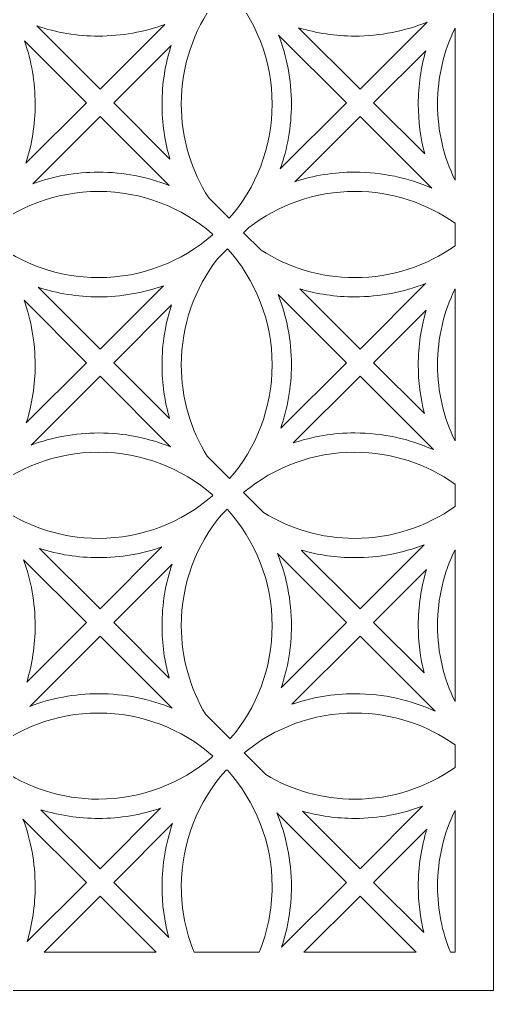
# Model space of a CAD drawing. Header units: centimetres. Extents: x -9.6 to 1.7, y -7 to 12.9.
# Drawn here: x -6.894 to -4.471, y -7.013 to -2.049 of the extents above; entities that cross this region are included whole.
import ezdxf

# ---------------------------------------------------------------- set-up
doc = ezdxf.new("R2010")
doc.units = ezdxf.units.CM
doc.header["$MEASUREMENT"] = 0
doc.layers.add('layer 1', color=7, linetype='Continuous')

msp = doc.modelspace()

# ---------------------------------------------------------------- linework, layer by layer
at = {"layer": 'layer 1', "color": 177, "lineweight": 9}
for points, knots in [([(-9.62718, -7.01306), (-9.62718, -7.01306), (-9.62718, -6.87915), (-9.62718, -6.87915), (-9.62718, -6.87915), (-9.62718, -6.87915), (-9.62718, -6.07805), (-9.62718, -6.07805), (-9.62718, -6.07805), (-9.62718, -6.07805), (-9.62718, -5.8667), (-9.62718, -5.8667), (-9.62718, -5.8667), (-9.62718, -5.8667), (-9.62718, -5.76213), (-9.62718, -5.76213), (-9.62718, -5.76213), (-9.62718, -5.76213), (-9.62718, -5.55076), (-9.62718, -5.55076), (-9.62718, -5.55076), (-9.62718, -5.55076), (-9.62718, -4.74492), (-9.62718, -4.74492), (-9.62718, -4.74492), (-9.62718, -4.74492), (-9.62718, -4.53359), (-9.62718, -4.53359), (-9.62718, -4.53359), (-9.62718, -4.53359), (-9.62718, -4.42902), (-9.62718, -4.42902), (-9.62718, -4.42902), (-9.62718, -4.42902), (-9.62718, -4.21759), (-9.62718, -4.21759), (-9.62718, -4.21759), (-9.62718, -4.21759), (-9.62718, -3.4119), (-9.62718, -3.4119), (-9.62718, -3.4119), (-9.62718, -3.4119), (-9.62718, -3.20048), (-9.62718, -3.20048), (-9.62718, -3.20048), (-9.62718, -3.20048), (-9.62718, -3.09591), (-9.62718, -3.09591), (-9.62718, -3.09591), (-9.62718, -3.09591), (-9.62718, -2.88462), (-9.62718, -2.88462), (-9.62718, -2.88462), (-9.62718, -2.88462), (-9.62718, -2.07877), (-9.62718, -2.07877), (-9.62718, -2.07877), (-9.62718, -2.07877), (-9.62718, -1.86737), (-9.62718, -1.86737), (-9.62718, -1.86737), (-9.62718, -1.86737), (-9.62718, -1.7628), (-9.62718, -1.7628), (-9.62718, -1.7628), (-9.62718, -1.7628), (-9.62718, -1.55138), (-9.62718, -1.55138), (-9.62718, -1.55138), (-9.62718, -1.55138), (-9.62718, -0.74559), (-9.62718, -0.74559), (-9.62718, -0.74559), (-9.62718, -0.74559), (-9.62718, -0.53426), (-9.62718, -0.53426), (-9.62718, -0.53426), (-9.62718, -0.53426), (-9.62718, -0.42969), (-9.62718, -0.42969), (-9.62718, -0.42969), (-9.62718, -0.42969), (-9.62718, -0.21832), (-9.62718, -0.21832), (-9.62718, -0.21832), (-9.62718, -0.21832), (-9.62718, 0.58742), (-9.62718, 0.58742), (-9.62718, 0.58742), (-9.62718, 0.58742), (-9.62718, 0.79885), (-9.62718, 0.79885), (-9.62718, 0.79885), (-9.62718, 0.79885), (-9.62718, 0.90342), (-9.62718, 0.90342), (-9.62718, 0.90342), (-9.62718, 0.90342), (-9.62718, 1.11481), (-9.62718, 1.11481), (-9.62718, 1.11481), (-9.62718, 1.11481), (-9.62718, 1.92064), (-9.62718, 1.92064), (-9.62718, 1.92064), (-9.62718, 1.92064), (-9.62718, 2.13196), (-9.62718, 2.13196), (-9.62718, 2.13196), (-9.62718, 2.13196), (-9.62718, 2.23653), (-9.62718, 2.23653), (-9.62718, 2.23653), (-9.62718, 2.23653), (-9.62718, 2.44794), (-9.62718, 2.44794), (-9.62718, 2.44794), (-9.62718, 2.44794), (-9.62718, 3.25364), (-9.62718, 3.25364), (-9.62718, 3.25364), (-9.62718, 3.25364), (-9.62718, 3.46508), (-9.62718, 3.46508), (-9.62718, 3.46508), (-9.62718, 3.46508), (-9.62718, 3.56965), (-9.62718, 3.56965), (-9.62718, 3.56965), (-9.62718, 3.56965), (-9.62718, 3.78101), (-9.62718, 3.78101), (-9.62718, 3.78101), (-9.62718, 3.78101), (-9.62718, 4.58616), (-9.62718, 4.58616), (-9.62718, 4.58616), (-9.62718, 4.58616), (-9.62718, 4.79819), (-9.62718, 4.79819), (-9.62718, 4.79819), (-9.62718, 4.79819), (-9.62718, 4.90276), (-9.62718, 4.90276), (-9.62718, 4.90276), (-9.62718, 4.90276), (-9.62718, 5.11408), (-9.62718, 5.11408), (-9.62718, 5.11408), (-9.62718, 5.11408), (-9.62718, 5.91455), (-9.62718, 5.91455), (-9.62718, 5.91455), (-9.62718, 5.91455), (-9.62718, 6.13129), (-9.62718, 6.13129), (-9.62718, 6.13129), (-9.62718, 6.13129), (-9.62718, 6.23587), (-9.62718, 6.23587), (-9.62718, 6.23587), (-9.62718, 6.23587), (-9.62718, 6.44722), (-9.62718, 6.44722), (-9.62718, 6.44722), (-9.62718, 6.44722), (-9.62718, 7.24295), (-9.62718, 7.24295), (-9.62718, 7.24295), (-9.62718, 7.24295), (-9.62718, 7.46441), (-9.62718, 7.46441), (-9.62718, 7.46441), (-9.62718, 7.46441), (-9.62718, 7.56898), (-9.62718, 7.56898), (-9.62718, 7.56898), (-9.62718, 7.56898), (-9.62718, 7.78033), (-9.62718, 7.78033), (-9.62718, 7.78033), (-9.62718, 7.78033), (-9.62718, 8.57134), (-9.62718, 8.57134), (-9.62718, 8.57134), (-9.62718, 8.57134), (-9.62718, 8.79752), (-9.62718, 8.79752), (-9.62718, 8.79752), (-9.62718, 8.79752), (-9.62718, 8.90209), (-9.62718, 8.90209), (-9.62718, 8.90209), (-9.62718, 8.90209), (-9.62718, 9.11339), (-9.62718, 9.11339), (-9.62718, 9.11339), (-9.62718, 9.11339), (-9.62718, 9.89973), (-9.62718, 9.89973), (-9.62718, 9.89973), (-9.62718, 9.89973), (-9.62718, 10.13063), (-9.62718, 10.13063), (-9.62718, 10.13063), (-9.62718, 10.13063), (-9.62718, 10.2352), (-9.62718, 10.2352), (-9.62718, 10.2352), (-9.62718, 10.2352), (-9.62718, 10.4466), (-9.62718, 10.4466), (-9.62718, 10.4466), (-9.62718, 10.4466), (-9.62718, 11.22812), (-9.62718, 11.22812), (-9.62718, 11.22812), (-9.62718, 11.22812), (-9.62718, 11.46374), (-9.62718, 11.46374), (-9.62718, 11.46374), (-9.62718, 11.46374), (-9.62718, 11.56825), (-9.62718, 11.56825), (-9.62718, 11.56825), (-9.62718, 11.56825), (-9.62718, 11.77965), (-9.62718, 11.77965), (-9.62718, 11.77965), (-9.62718, 11.77965), (-9.62718, 12.55652), (-9.62718, 12.55652), (-9.62718, 12.55652), (-9.62718, 12.55652), (-9.62718, 12.79685), (-9.62718, 12.79685), (-9.62718, 12.79685), (-9.62718, 12.79685), (-9.62718, 12.89), (-9.62718, 12.89), (-9.62718, 12.89), (-9.62718, 12.89), (-8.63227, 12.89), (-8.63227, 12.89), (-8.63227, 12.89), (-8.63227, 12.89), (-8.31618, 12.89), (-8.31618, 12.89), (-8.31618, 12.89), (-8.31618, 12.89), (-7.30387, 12.89), (-7.30387, 12.89), (-7.30387, 12.89), (-7.30387, 12.89), (-6.98779, 12.89), (-6.98779, 12.89), (-6.98779, 12.89), (-6.98779, 12.89), (-5.97548, 12.89), (-5.97548, 12.89), (-5.97548, 12.89), (-5.97548, 12.89), (-5.6594, 12.89), (-5.6594, 12.89), (-5.6594, 12.89), (-5.6594, 12.89), (-4.64709, 12.89), (-4.64709, 12.89), (-4.64709, 12.89), (-4.64709, 12.89), (-4.47078, 12.89), (-4.47078, 12.89), (-4.47078, 12.89), (-4.47078, 12.89), (-4.47078, 12.71368), (-4.47078, 12.71368), (-4.47078, 12.71368), (-4.47078, 12.71368), (-4.47078, 11.64998), (-4.47078, 11.64998), (-4.47078, 11.64998), (-4.47078, 11.64998), (-4.47078, 11.38212), (-4.47078, 11.38212), (-4.47078, 11.38212), (-4.47078, 11.38212), (-4.47078, 10.31687), (-4.47078, 10.31687), (-4.47078, 10.31687), (-4.47078, 10.31687), (-4.47078, 10.04892), (-4.47078, 10.04892), (-4.47078, 10.04892), (-4.47078, 10.04892), (-4.47078, 8.98376), (-4.47078, 8.98376), (-4.47078, 8.98376), (-4.47078, 8.98376), (-4.47078, 8.71584), (-4.47078, 8.71584), (-4.47078, 8.71584), (-4.47078, 8.71584), (-4.47078, 7.65065), (-4.47078, 7.65065), (-4.47078, 7.65065), (-4.47078, 7.65065), (-4.47078, 7.38278), (-4.47078, 7.38278), (-4.47078, 7.38278), (-4.47078, 7.38278), (-4.47078, 6.31757), (-4.47078, 6.31757), (-4.47078, 6.31757), (-4.47078, 6.31757), (-4.47078, 6.04965), (-4.47078, 6.04965), (-4.47078, 6.04965), (-4.47078, 6.04965), (-4.47078, 4.98447), (-4.47078, 4.98447), (-4.47078, 4.98447), (-4.47078, 4.98447), (-4.47078, 4.7165), (-4.47078, 4.7165), (-4.47078, 4.7165), (-4.47078, 4.7165), (-4.47078, 3.65134), (-4.47078, 3.65134), (-4.47078, 3.65134), (-4.47078, 3.65134), (-4.47078, 3.38337), (-4.47078, 3.38337), (-4.47078, 3.38337), (-4.47078, 3.38337), (-4.47078, 2.31821), (-4.47078, 2.31821), (-4.47078, 2.31821), (-4.47078, 2.31821), (-4.47078, 2.05025), (-4.47078, 2.05025), (-4.47078, 2.05025), (-4.47078, 2.05025), (-4.47078, 0.98506), (-4.47078, 0.98506), (-4.47078, 0.98506), (-4.47078, 0.98506), (-4.47078, 0.71716), (-4.47078, 0.71716), (-4.47078, 0.71716), (-4.47078, 0.71716), (-4.47078, -0.34804), (-4.47078, -0.34804), (-4.47078, -0.34804), (-4.47078, -0.34804), (-4.47078, -0.6159), (-4.47078, -0.6159), (-4.47078, -0.6159), (-4.47078, -0.6159), (-4.47078, -1.68111), (-4.47078, -1.68111), (-4.47078, -1.68111), (-4.47078, -1.68111), (-4.47078, -1.94899), (-4.47078, -1.94899), (-4.47078, -1.94899), (-4.47078, -1.94899), (-4.47078, -3.01419), (-4.47078, -3.01419), (-4.47078, -3.01419), (-4.47078, -3.01419), (-4.47078, -3.28215), (-4.47078, -3.28215), (-4.47078, -3.28215), (-4.47078, -3.28215), (-4.47078, -4.34732), (-4.47078, -4.34732), (-4.47078, -4.34732), (-4.47078, -4.34732), (-4.47078, -4.61528), (-4.47078, -4.61528), (-4.47078, -4.61528), (-4.47078, -4.61528), (-4.47078, -5.68045), (-4.47078, -5.68045), (-4.47078, -5.68045), (-4.47078, -5.68045), (-4.47078, -5.94842), (-4.47078, -5.94842), (-4.47078, -5.94842), (-4.47078, -5.94842), (-4.47078, -7.01306), (-4.47078, -7.01306), (-4.47078, -7.01306), (-4.47078, -7.01306), (-4.53058, -7.01306), (-4.53058, -7.01306), (-4.53058, -7.01306), (-4.53058, -7.01306), (-4.79901, -7.01306), (-4.79901, -7.01306), (-4.79901, -7.01306), (-4.79901, -7.01306), (-5.56056, -7.01306), (-5.56056, -7.01306), (-5.56056, -7.01306), (-5.56056, -7.01306), (-5.77975, -7.01306), (-5.77975, -7.01306), (-5.77975, -7.01306), (-5.77975, -7.01306), (-5.85897, -7.01306), (-5.85897, -7.01306), (-5.85897, -7.01306), (-5.85897, -7.01306), (-6.10834, -7.01306), (-6.10834, -7.01306), (-6.10834, -7.01306), (-6.10834, -7.01306), (-6.86987, -7.01306), (-6.86987, -7.01306), (-6.86987, -7.01306), (-6.86987, -7.01306), (-7.1043, -7.01306), (-7.1043, -7.01306), (-7.1043, -7.01306), (-7.1043, -7.01306), (-7.18736, -7.01306), (-7.18736, -7.01306), (-7.18736, -7.01306), (-7.18736, -7.01306), (-7.41776, -7.01306), (-7.41776, -7.01306), (-7.41776, -7.01306), (-7.41776, -7.01306), (-8.17925, -7.01306), (-8.17925, -7.01306), (-8.17925, -7.01306), (-8.17925, -7.01306), (-8.43269, -7.01306), (-8.43269, -7.01306), (-8.43269, -7.01306), (-8.43269, -7.01306), (-8.50783, -7.01306), (-8.50783, -7.01306), (-8.50783, -7.01306), (-8.50783, -7.01306), (-8.72709, -7.01306), (-8.72709, -7.01306), (-8.72709, -7.01306), (-8.72709, -7.01306), (-9.48871, -7.01306), (-9.48871, -7.01306), (-9.48871, -7.01306), (-9.48871, -7.01306), (-9.62718, -7.01306), (-9.62718, -7.01306)], [0, 0, 0, 0, 0.0086957, 0.0086957, 0.0086957, 0.0086957, 0.0173913, 0.0173913, 0.0173913, 0.0173913, 0.026087, 0.026087, 0.026087, 0.026087, 0.0347826, 0.0347826, 0.0347826, 0.0347826, 0.0434783, 0.0434783, 0.0434783, 0.0434783, 0.0521739, 0.0521739, 0.0521739, 0.0521739, 0.0608696, 0.0608696, 0.0608696, 0.0608696, 0.0695652, 0.0695652, 0.0695652, 0.0695652, 0.0782609, 0.0782609, 0.0782609, 0.0782609, 0.0869565, 0.0869565, 0.0869565, 0.0869565, 0.0956522, 0.0956522, 0.0956522, 0.0956522, 0.1043478, 0.1043478, 0.1043478, 0.1043478, 0.1130435, 0.1130435, 0.1130435, 0.1130435, 0.1217391, 0.1217391, 0.1217391, 0.1217391, 0.1304348, 0.1304348, 0.1304348, 0.1304348, 0.1391304, 0.1391304, 0.1391304, 0.1391304, 0.1478261, 0.1478261, 0.1478261, 0.1478261, 0.1565217, 0.1565217, 0.1565217, 0.1565217, 0.1652174, 0.1652174, 0.1652174, 0.1652174, 0.173913, 0.173913, 0.173913, 0.173913, 0.1826087, 0.1826087, 0.1826087, 0.1826087, 0.1913043, 0.1913043, 0.1913043, 0.1913043, 0.2, 0.2, 0.2, 0.2, 0.2086957, 0.2086957, 0.2086957, 0.2086957, 0.2173913, 0.2173913, 0.2173913, 0.2173913, 0.226087, 0.226087, 0.226087, 0.226087, 0.2347826, 0.2347826, 0.2347826, 0.2347826, 0.2434783, 0.2434783, 0.2434783, 0.2434783, 0.2521739, 0.2521739, 0.2521739, 0.2521739, 0.2608696, 0.2608696, 0.2608696, 0.2608696, 0.2695652, 0.2695652, 0.2695652, 0.2695652, 0.2782609, 0.2782609, 0.2782609, 0.2782609, 0.2869565, 0.2869565, 0.2869565, 0.2869565, 0.2956522, 0.2956522, 0.2956522, 0.2956522, 0.3043478, 0.3043478, 0.3043478, 0.3043478, 0.3130435, 0.3130435, 0.3130435, 0.3130435, 0.3217391, 0.3217391, 0.3217391, 0.3217391, 0.3304348, 0.3304348, 0.3304348, 0.3304348, 0.3391304, 0.3391304, 0.3391304, 0.3391304, 0.3478261, 0.3478261, 0.3478261, 0.3478261, 0.3565217, 0.3565217, 0.3565217, 0.3565217, 0.3652174, 0.3652174, 0.3652174, 0.3652174, 0.373913, 0.373913, 0.373913, 0.373913, 0.3826087, 0.3826087, 0.3826087, 0.3826087, 0.3913043, 0.3913043, 0.3913043, 0.3913043, 0.4, 0.4, 0.4, 0.4, 0.4086957, 0.4086957, 0.4086957, 0.4086957, 0.4173913, 0.4173913, 0.4173913, 0.4173913, 0.426087, 0.426087, 0.426087, 0.426087, 0.4347826, 0.4347826, 0.4347826, 0.4347826, 0.4434783, 0.4434783, 0.4434783, 0.4434783, 0.4521739, 0.4521739, 0.4521739, 0.4521739, 0.4608696, 0.4608696, 0.4608696, 0.4608696, 0.4695652, 0.4695652, 0.4695652, 0.4695652, 0.4782609, 0.4782609, 0.4782609, 0.4782609, 0.4869565, 0.4869565, 0.4869565, 0.4869565, 0.4956522, 0.4956522, 0.4956522, 0.4956522, 0.5043478, 0.5043478, 0.5043478, 0.5043478, 0.5130435, 0.5130435, 0.5130435, 0.5130435, 0.5217391, 0.5217391, 0.5217391, 0.5217391, 0.5304348, 0.5304348, 0.5304348, 0.5304348, 0.5391304, 0.5391304, 0.5391304, 0.5391304, 0.5478261, 0.5478261, 0.5478261, 0.5478261, 0.5565217, 0.5565217, 0.5565217, 0.5565217, 0.5652174, 0.5652174, 0.5652174, 0.5652174, 0.573913, 0.573913, 0.573913, 0.573913, 0.5826087, 0.5826087, 0.5826087, 0.5826087, 0.5913043, 0.5913043, 0.5913043, 0.5913043, 0.6, 0.6, 0.6, 0.6, 0.6086957, 0.6086957, 0.6086957, 0.6086957, 0.6173913, 0.6173913, 0.6173913, 0.6173913, 0.626087, 0.626087, 0.626087, 0.626087, 0.6347826, 0.6347826, 0.6347826, 0.6347826, 0.6434783, 0.6434783, 0.6434783, 0.6434783, 0.6521739, 0.6521739, 0.6521739, 0.6521739, 0.6608696, 0.6608696, 0.6608696, 0.6608696, 0.6695652, 0.6695652, 0.6695652, 0.6695652, 0.6782609, 0.6782609, 0.6782609, 0.6782609, 0.6869565, 0.6869565, 0.6869565, 0.6869565, 0.6956522, 0.6956522, 0.6956522, 0.6956522, 0.7043478, 0.7043478, 0.7043478, 0.7043478, 0.7130435, 0.7130435, 0.7130435, 0.7130435, 0.7217391, 0.7217391, 0.7217391, 0.7217391, 0.7304348, 0.7304348, 0.7304348, 0.7304348, 0.7391304, 0.7391304, 0.7391304, 0.7391304, 0.7478261, 0.7478261, 0.7478261, 0.7478261, 0.7565217, 0.7565217, 0.7565217, 0.7565217, 0.7652174, 0.7652174, 0.7652174, 0.7652174, 0.773913, 0.773913, 0.773913, 0.773913, 0.7826087, 0.7826087, 0.7826087, 0.7826087, 0.7913043, 0.7913043, 0.7913043, 0.7913043, 0.8, 0.8, 0.8, 0.8, 0.8086957, 0.8086957, 0.8086957, 0.8086957, 0.8173913, 0.8173913, 0.8173913, 0.8173913, 0.826087, 0.826087, 0.826087, 0.826087, 0.8347826, 0.8347826, 0.8347826, 0.8347826, 0.8434783, 0.8434783, 0.8434783, 0.8434783, 0.8521739, 0.8521739, 0.8521739, 0.8521739, 0.8608696, 0.8608696, 0.8608696, 0.8608696, 0.8695652, 0.8695652, 0.8695652, 0.8695652, 0.8782609, 0.8782609, 0.8782609, 0.8782609, 0.8869565, 0.8869565, 0.8869565, 0.8869565, 0.8956522, 0.8956522, 0.8956522, 0.8956522, 0.9043478, 0.9043478, 0.9043478, 0.9043478, 0.9130435, 0.9130435, 0.9130435, 0.9130435, 0.9217391, 0.9217391, 0.9217391, 0.9217391, 0.9304348, 0.9304348, 0.9304348, 0.9304348, 0.9391304, 0.9391304, 0.9391304, 0.9391304, 0.9478261, 0.9478261, 0.9478261, 0.9478261, 0.9565217, 0.9565217, 0.9565217, 0.9565217, 0.9652174, 0.9652174, 0.9652174, 0.9652174, 0.973913, 0.973913, 0.973913, 0.973913, 0.9826087, 0.9826087, 0.9826087, 0.9826087, 1, 1, 1, 1]), ([(-6.06651, -2.48164), (-6.06651, -2.28622), (-6.00322, -2.10558), (-5.89608, -1.95901), (-5.89608, -1.95901), (-5.89608, -1.95901), (-5.82793, -1.89086), (-5.82793, -1.89086), (-5.82793, -1.89086), (-5.68768, -2.04771), (-5.60235, -2.25472), (-5.60235, -2.48164), (-5.60235, -2.48164), (-5.60235, -2.70513), (-5.6851, -2.9093), (-5.82159, -3.06527), (-5.82159, -3.06527), (-5.82159, -3.06527), (-5.92582, -2.96104), (-5.92582, -2.96104), (-5.92582, -2.96104), (-6.01484, -2.8228), (-6.06651, -2.65825), (-6.06651, -2.48164)], [0, 0, 0, 0, 0.1428571, 0.1428571, 0.1428571, 0.1428571, 0.2857143, 0.2857143, 0.2857143, 0.2857143, 0.4285714, 0.4285714, 0.4285714, 0.4285714, 0.5714286, 0.5714286, 0.5714286, 0.5714286, 0.7142857, 0.7142857, 0.7142857, 0.7142857, 1, 1, 1, 1]), ([(-6.15048, -2.07407), (-6.25609, -2.11273), (-6.37014, -2.13383), (-6.48912, -2.13383), (-6.48912, -2.13383), (-6.59947, -2.13383), (-6.7056, -2.11567), (-6.80466, -2.08219), (-6.80466, -2.08219), (-6.80466, -2.08219), (-6.48164, -2.40522), (-6.48164, -2.40522), (-6.48164, -2.40522), (-6.48164, -2.40522), (-6.15048, -2.07407), (-6.15048, -2.07407)], [0, 0, 0, 0, 0.2, 0.2, 0.2, 0.2, 0.4, 0.4, 0.4, 0.4, 0.6, 0.6, 0.6, 0.6, 1, 1, 1, 1]), ([(-4.81005, -2.06202), (-4.92422, -2.10829), (-5.04899, -2.13383), (-5.17974, -2.13383), (-5.17974, -2.13383), (-5.27979, -2.13383), (-5.37635, -2.11886), (-5.46734, -2.09112), (-5.46734, -2.09112), (-5.46734, -2.09112), (-5.15324, -2.40522), (-5.15324, -2.40522), (-5.15324, -2.40522), (-5.15324, -2.40522), (-4.81005, -2.06202), (-4.81005, -2.06202)], [0, 0, 0, 0, 0.2, 0.2, 0.2, 0.2, 0.4, 0.4, 0.4, 0.4, 0.6, 0.6, 0.6, 0.6, 1, 1, 1, 1]), ([(-5.56897, -2.12884), (-5.52692, -2.23839), (-5.50382, -2.35731), (-5.50382, -2.48164), (-5.50382, -2.48164), (-5.50382, -2.5979), (-5.52402, -2.70944), (-5.56102, -2.81299), (-5.56102, -2.81299), (-5.56102, -2.81299), (-5.22291, -2.47489), (-5.22291, -2.47489), (-5.22291, -2.47489), (-5.22291, -2.47489), (-5.56897, -2.12884), (-5.56897, -2.12884)], [0, 0, 0, 0, 0.2, 0.2, 0.2, 0.2, 0.4, 0.4, 0.4, 0.4, 0.6, 0.6, 0.6, 0.6, 1, 1, 1, 1]), ([(-4.66784, -2.09356), (-4.72502, -2.21078), (-4.75713, -2.34246), (-4.75713, -2.48164), (-4.75713, -2.48164), (-4.75713, -2.62081), (-4.72501, -2.75247), (-4.66784, -2.86969), (-4.66784, -2.86969), (-4.66784, -2.86969), (-4.66784, -2.09356), (-4.66784, -2.09356)], [0, 0, 0, 0, 0.25, 0.25, 0.25, 0.25, 0.5, 0.5, 0.5, 0.5, 1, 1, 1, 1]), ([(-6.8674, -2.1588), (-6.83232, -2.25995), (-6.8132, -2.36856), (-6.8132, -2.48164), (-6.8132, -2.48164), (-6.8132, -2.5872), (-6.82988, -2.68886), (-6.86063, -2.78421), (-6.86063, -2.78421), (-6.86063, -2.78421), (-6.55131, -2.47489), (-6.55131, -2.47489), (-6.55131, -2.47489), (-6.55131, -2.47489), (-6.8674, -2.1588), (-6.8674, -2.1588)], [0, 0, 0, 0, 0.2, 0.2, 0.2, 0.2, 0.4, 0.4, 0.4, 0.4, 0.6, 0.6, 0.6, 0.6, 1, 1, 1, 1]), ([(-6.16504, -2.48164), (-6.16504, -2.37688), (-6.14863, -2.27596), (-6.11832, -2.18125), (-6.11832, -2.18125), (-6.11832, -2.18125), (-6.41196, -2.47489), (-6.41196, -2.47489), (-6.41196, -2.47489), (-6.41196, -2.47489), (-6.12433, -2.76253), (-6.12433, -2.76253), (-6.12433, -2.76253), (-6.15077, -2.6735), (-6.16504, -2.57924), (-6.16504, -2.48164)], [0, 0, 0, 0, 0.2, 0.2, 0.2, 0.2, 0.4, 0.4, 0.4, 0.4, 0.6, 0.6, 0.6, 0.6, 1, 1, 1, 1]), ([(-4.85566, -2.48164), (-4.85566, -2.38691), (-4.84226, -2.2953), (-4.81728, -2.2086), (-4.81728, -2.2086), (-4.81728, -2.2086), (-5.08357, -2.47489), (-5.08357, -2.47489), (-5.08357, -2.47489), (-5.08357, -2.47489), (-4.82241, -2.73605), (-4.82241, -2.73605), (-4.82241, -2.73605), (-4.84406, -2.65488), (-4.85566, -2.56962), (-4.85566, -2.48164)], [0, 0, 0, 0, 0.2, 0.2, 0.2, 0.2, 0.4, 0.4, 0.4, 0.4, 0.6, 0.6, 0.6, 0.6, 1, 1, 1, 1]), ([(-6.82548, -2.88841), (-6.72052, -2.85027), (-6.60725, -2.82945), (-6.48912, -2.82945), (-6.48912, -2.82945), (-6.36192, -2.82945), (-6.24034, -2.85358), (-6.12871, -2.89749), (-6.12871, -2.89749), (-6.12871, -2.89749), (-6.48164, -2.54456), (-6.48164, -2.54456), (-6.48164, -2.54456), (-6.48164, -2.54456), (-6.82548, -2.88841), (-6.82548, -2.88841)], [0, 0, 0, 0, 0.2, 0.2, 0.2, 0.2, 0.4, 0.4, 0.4, 0.4, 0.6, 0.6, 0.6, 0.6, 1, 1, 1, 1]), ([(-5.48712, -2.87844), (-5.39039, -2.84669), (-5.28708, -2.82945), (-5.17974, -2.82945), (-5.17974, -2.82945), (-5.04004, -2.82945), (-4.90715, -2.8586), (-4.78675, -2.91105), (-4.78675, -2.91105), (-4.78675, -2.91105), (-5.15324, -2.54456), (-5.15324, -2.54456), (-5.15324, -2.54456), (-5.15324, -2.54456), (-5.48712, -2.87844), (-5.48712, -2.87844)], [0, 0, 0, 0, 0.2, 0.2, 0.2, 0.2, 0.4, 0.4, 0.4, 0.4, 0.6, 0.6, 0.6, 0.6, 1, 1, 1, 1]), ([(-5.90523, -3.1482), (-5.90636, -3.14697), (-5.90752, -3.14576), (-5.90865, -3.14452), (-5.90865, -3.14452), (-6.06421, -3.00966), (-6.26713, -2.92798), (-6.48912, -2.92798), (-6.48912, -2.92798), (-6.71089, -2.92798), (-6.91366, -3.00944), (-7.06916, -3.14406), (-7.06916, -3.14406), (-7.06948, -3.14441), (-7.06982, -3.14475), (-7.07014, -3.14511), (-7.07014, -3.14511), (-7.07014, -3.14511), (-7.03414, -3.18111), (-7.03414, -3.18111), (-7.03414, -3.18111), (-6.88376, -3.29846), (-6.6946, -3.36841), (-6.48912, -3.36841), (-6.48912, -3.36841), (-6.26724, -3.36841), (-6.06437, -3.28687), (-5.90884, -3.15214), (-5.90884, -3.15214), (-5.90764, -3.15082), (-5.90644, -3.14951), (-5.90523, -3.1482)], [0, 0, 0, 0, 0.1111111, 0.1111111, 0.1111111, 0.1111111, 0.2222222, 0.2222222, 0.2222222, 0.2222222, 0.3333333, 0.3333333, 0.3333333, 0.3333333, 0.4444444, 0.4444444, 0.4444444, 0.4444444, 0.5555556, 0.5555556, 0.5555556, 0.5555556, 0.6666667, 0.6666667, 0.6666667, 0.6666667, 0.7777778, 0.7777778, 0.7777778, 0.7777778, 1, 1, 1, 1]), ([(-4.66784, -3.09067), (-4.81245, -2.98822), (-4.98907, -2.92798), (-5.17974, -2.92798), (-5.17974, -2.92798), (-5.38367, -2.92798), (-5.57153, -2.99689), (-5.72134, -3.11265), (-5.72134, -3.11265), (-5.72134, -3.11265), (-5.74777, -3.13909), (-5.74777, -3.13909), (-5.74777, -3.13909), (-5.74777, -3.13909), (-5.65914, -3.22771), (-5.65914, -3.22771), (-5.65914, -3.22771), (-5.52091, -3.31674), (-5.35635, -3.36841), (-5.17974, -3.36841), (-5.17974, -3.36841), (-4.98908, -3.36841), (-4.81245, -3.30821), (-4.66784, -3.20577), (-4.66784, -3.20577), (-4.66784, -3.20577), (-4.66784, -3.09067), (-4.66784, -3.09067)], [0, 0, 0, 0, 0.125, 0.125, 0.125, 0.125, 0.25, 0.25, 0.25, 0.25, 0.375, 0.375, 0.375, 0.375, 0.5, 0.5, 0.5, 0.5, 0.625, 0.625, 0.625, 0.625, 0.75, 0.75, 0.75, 0.75, 1, 1, 1, 1]), ([(-5.82944, -3.22227), (-5.82944, -3.22227), (-5.83024, -3.22156), (-5.83024, -3.22156), (-5.83024, -3.22156), (-5.83024, -3.22156), (-5.88184, -3.27315), (-5.88184, -3.27315), (-5.88184, -3.27315), (-5.99759, -3.42298), (-6.06651, -3.61082), (-6.06651, -3.81475), (-6.06651, -3.81475), (-6.06651, -3.98599), (-6.0179, -4.14588), (-5.93379, -4.28146), (-5.93379, -4.28146), (-5.93379, -4.28146), (-5.81937, -4.39588), (-5.81937, -4.39588), (-5.81937, -4.39588), (-5.68419, -4.24023), (-5.60235, -4.03704), (-5.60235, -3.81475), (-5.60235, -3.81475), (-5.60235, -3.58701), (-5.68828, -3.37932), (-5.82944, -3.22227)], [0, 0, 0, 0, 0.125, 0.125, 0.125, 0.125, 0.25, 0.25, 0.25, 0.25, 0.375, 0.375, 0.375, 0.375, 0.5, 0.5, 0.5, 0.5, 0.625, 0.625, 0.625, 0.625, 0.75, 0.75, 0.75, 0.75, 1, 1, 1, 1]), ([(-6.15777, -3.40974), (-6.26133, -3.44673), (-6.37286, -3.46694), (-6.48912, -3.46694), (-6.48912, -3.46694), (-6.59689, -3.46694), (-6.7006, -3.44957), (-6.79768, -3.41757), (-6.79768, -3.41757), (-6.79768, -3.41757), (-6.48164, -3.73361), (-6.48164, -3.73361), (-6.48164, -3.73361), (-6.48164, -3.73361), (-6.15777, -3.40974), (-6.15777, -3.40974)], [0, 0, 0, 0, 0.2, 0.2, 0.2, 0.2, 0.4, 0.4, 0.4, 0.4, 0.6, 0.6, 0.6, 0.6, 1, 1, 1, 1]), ([(-4.81802, -3.39839), (-4.93001, -3.44263), (-5.05204, -3.46694), (-5.17974, -3.46694), (-5.17974, -3.46694), (-5.27734, -3.46694), (-5.3716, -3.45268), (-5.46063, -3.42623), (-5.46063, -3.42623), (-5.46063, -3.42623), (-5.15324, -3.73361), (-5.15324, -3.73361), (-5.15324, -3.73361), (-5.15324, -3.73361), (-4.81802, -3.39839), (-4.81802, -3.39839)], [0, 0, 0, 0, 0.2, 0.2, 0.2, 0.2, 0.4, 0.4, 0.4, 0.4, 0.6, 0.6, 0.6, 0.6, 1, 1, 1, 1]), ([(-5.57186, -3.45434), (-5.52795, -3.56597), (-5.50382, -3.68755), (-5.50382, -3.81475), (-5.50382, -3.81475), (-5.50382, -3.92829), (-5.5231, -4.03732), (-5.55845, -4.13882), (-5.55845, -4.13882), (-5.55845, -4.13882), (-5.22291, -3.80328), (-5.22291, -3.80328), (-5.22291, -3.80328), (-5.22291, -3.80328), (-5.57186, -3.45434), (-5.57186, -3.45434)], [0, 0, 0, 0, 0.2, 0.2, 0.2, 0.2, 0.4, 0.4, 0.4, 0.4, 0.6, 0.6, 0.6, 0.6, 1, 1, 1, 1]), ([(-4.66784, -3.42659), (-4.72503, -3.54383), (-4.75713, -3.67555), (-4.75713, -3.81475), (-4.75713, -3.81475), (-4.75713, -3.95395), (-4.72502, -4.08566), (-4.66784, -4.2029), (-4.66784, -4.2029), (-4.66784, -4.2029), (-4.66784, -3.42659), (-4.66784, -3.42659)], [0, 0, 0, 0, 0.25, 0.25, 0.25, 0.25, 0.5, 0.5, 0.5, 0.5, 1, 1, 1, 1]), ([(-6.86997, -3.48462), (-6.83325, -3.58783), (-6.8132, -3.69895), (-6.8132, -3.81475), (-6.8132, -3.81475), (-6.8132, -3.91773), (-6.82903, -4.01702), (-6.85836, -4.11034), (-6.85836, -4.11034), (-6.85836, -4.11034), (-6.55131, -3.80328), (-6.55131, -3.80328), (-6.55131, -3.80328), (-6.55131, -3.80328), (-6.86997, -3.48462), (-6.86997, -3.48462)], [0, 0, 0, 0, 0.2, 0.2, 0.2, 0.2, 0.4, 0.4, 0.4, 0.4, 0.6, 0.6, 0.6, 0.6, 1, 1, 1, 1]), ([(-6.16504, -3.81475), (-6.16504, -3.70741), (-6.14781, -3.6041), (-6.11606, -3.50737), (-6.11606, -3.50737), (-6.11606, -3.50737), (-6.41196, -3.80328), (-6.41196, -3.80328), (-6.41196, -3.80328), (-6.41196, -3.80328), (-6.12633, -4.08892), (-6.12633, -4.08892), (-6.12633, -4.08892), (-6.1515, -4.00188), (-6.16504, -3.9099), (-6.16504, -3.81475)], [0, 0, 0, 0, 0.2, 0.2, 0.2, 0.2, 0.4, 0.4, 0.4, 0.4, 0.6, 0.6, 0.6, 0.6, 1, 1, 1, 1]), ([(-4.85566, -3.81475), (-4.85566, -3.71757), (-4.84152, -3.62368), (-4.81528, -3.53499), (-4.81528, -3.53499), (-4.81528, -3.53499), (-5.08357, -3.80328), (-5.08357, -3.80328), (-5.08357, -3.80328), (-5.08357, -3.80328), (-4.82417, -4.06269), (-4.82417, -4.06269), (-4.82417, -4.06269), (-4.84471, -3.98347), (-4.85566, -3.90039), (-4.85566, -3.81475)], [0, 0, 0, 0, 0.2, 0.2, 0.2, 0.2, 0.4, 0.4, 0.4, 0.4, 0.6, 0.6, 0.6, 0.6, 1, 1, 1, 1]), ([(-6.83299, -4.22431), (-6.72593, -4.18441), (-6.61007, -4.16256), (-6.48912, -4.16256), (-6.48912, -4.16256), (-6.35889, -4.16256), (-6.23458, -4.1879), (-6.12077, -4.23382), (-6.12077, -4.23382), (-6.12077, -4.23382), (-6.48164, -3.87295), (-6.48164, -3.87295), (-6.48164, -3.87295), (-6.48164, -3.87295), (-6.83299, -4.22431), (-6.83299, -4.22431)], [0, 0, 0, 0, 0.2, 0.2, 0.2, 0.2, 0.4, 0.4, 0.4, 0.4, 0.6, 0.6, 0.6, 0.6, 1, 1, 1, 1]), ([(-5.4941, -4.21382), (-5.39538, -4.18058), (-5.28966, -4.16256), (-5.17974, -4.16256), (-5.17974, -4.16256), (-5.0368, -4.16256), (-4.90097, -4.19305), (-4.77836, -4.24783), (-4.77836, -4.24783), (-4.77836, -4.24783), (-5.15324, -3.87295), (-5.15324, -3.87295), (-5.15324, -3.87295), (-5.15324, -3.87295), (-5.4941, -4.21382), (-5.4941, -4.21382)], [0, 0, 0, 0, 0.2, 0.2, 0.2, 0.2, 0.4, 0.4, 0.4, 0.4, 0.6, 0.6, 0.6, 0.6, 1, 1, 1, 1]), ([(-5.90523, -4.48131), (-5.90636, -4.48007), (-5.90753, -4.47887), (-5.90866, -4.47762), (-5.90866, -4.47762), (-6.06422, -4.34277), (-6.26713, -4.26109), (-6.48912, -4.26109), (-6.48912, -4.26109), (-6.7102, -4.26109), (-6.9124, -4.34205), (-7.06772, -4.47592), (-7.06772, -4.47592), (-7.06772, -4.47592), (-7.0147, -4.52894), (-7.0147, -4.52894), (-7.0147, -4.52894), (-6.86762, -4.63739), (-6.68585, -4.70152), (-6.48912, -4.70152), (-6.48912, -4.70152), (-6.26724, -4.70152), (-6.06437, -4.61998), (-5.90883, -4.48525), (-5.90883, -4.48525), (-5.90763, -4.48393), (-5.90643, -4.48262), (-5.90523, -4.48131)], [0, 0, 0, 0, 0.125, 0.125, 0.125, 0.125, 0.25, 0.25, 0.25, 0.25, 0.375, 0.375, 0.375, 0.375, 0.5, 0.5, 0.5, 0.5, 0.625, 0.625, 0.625, 0.625, 0.75, 0.75, 0.75, 0.75, 1, 1, 1, 1]), ([(-4.66784, -4.42376), (-4.81245, -4.32132), (-4.98907, -4.26109), (-5.17974, -4.26109), (-5.17974, -4.26109), (-5.39436, -4.26109), (-5.59119, -4.33738), (-5.7446, -4.46431), (-5.7446, -4.46431), (-5.7446, -4.46431), (-5.74777, -4.46748), (-5.74777, -4.46748), (-5.74777, -4.46748), (-5.74777, -4.46748), (-5.64645, -4.5688), (-5.64645, -4.5688), (-5.64645, -4.5688), (-5.51089, -4.65291), (-5.35098, -4.70152), (-5.17974, -4.70152), (-5.17974, -4.70152), (-4.98908, -4.70152), (-4.81245, -4.64131), (-4.66784, -4.53888), (-4.66784, -4.53888), (-4.66784, -4.53888), (-4.66784, -4.42376), (-4.66784, -4.42376)], [0, 0, 0, 0, 0.125, 0.125, 0.125, 0.125, 0.25, 0.25, 0.25, 0.25, 0.375, 0.375, 0.375, 0.375, 0.5, 0.5, 0.5, 0.5, 0.625, 0.625, 0.625, 0.625, 0.75, 0.75, 0.75, 0.75, 1, 1, 1, 1]), ([(-5.82928, -4.55551), (-5.83044, -4.5545), (-5.83159, -4.55347), (-5.83274, -4.55245), (-5.83274, -4.55245), (-5.83274, -4.55245), (-5.8633, -4.58301), (-5.8633, -4.58301), (-5.8633, -4.58301), (-5.99022, -4.73642), (-6.06651, -4.93325), (-6.06651, -5.14786), (-6.06651, -5.14786), (-6.06651, -5.31403), (-6.02074, -5.46951), (-5.94118, -5.60246), (-5.94118, -5.60246), (-5.94118, -5.60246), (-5.81744, -5.7262), (-5.81744, -5.7262), (-5.81744, -5.7262), (-5.81744, -5.7262), (-5.81443, -5.72319), (-5.81443, -5.72319), (-5.81443, -5.72319), (-5.68221, -5.56832), (-5.60235, -5.36741), (-5.60235, -5.14786), (-5.60235, -5.14786), (-5.60235, -4.9202), (-5.6882, -4.71254), (-5.82928, -4.55551)], [0, 0, 0, 0, 0.1111111, 0.1111111, 0.1111111, 0.1111111, 0.2222222, 0.2222222, 0.2222222, 0.2222222, 0.3333333, 0.3333333, 0.3333333, 0.3333333, 0.4444444, 0.4444444, 0.4444444, 0.4444444, 0.5555556, 0.5555556, 0.5555556, 0.5555556, 0.6666667, 0.6666667, 0.6666667, 0.6666667, 0.7777778, 0.7777778, 0.7777778, 0.7777778, 1, 1, 1, 1]), ([(-6.16505, -4.74542), (-6.26656, -4.78077), (-6.37558, -4.80005), (-6.48912, -4.80005), (-6.48912, -4.80005), (-6.59431, -4.80005), (-6.69564, -4.7835), (-6.79069, -4.75295), (-6.79069, -4.75295), (-6.79069, -4.75295), (-6.48164, -5.062), (-6.48164, -5.062), (-6.48164, -5.062), (-6.48164, -5.062), (-6.16505, -4.74542), (-6.16505, -4.74542)], [0, 0, 0, 0, 0.2, 0.2, 0.2, 0.2, 0.4, 0.4, 0.4, 0.4, 0.6, 0.6, 0.6, 0.6, 1, 1, 1, 1]), ([(-4.82566, -4.73442), (-4.93556, -4.77677), (-5.05493, -4.80005), (-5.17974, -4.80005), (-5.17974, -4.80005), (-5.27488, -4.80005), (-5.36687, -4.78652), (-5.45391, -4.76134), (-5.45391, -4.76134), (-5.45391, -4.76134), (-5.15324, -5.062), (-5.15324, -5.062), (-5.15324, -5.062), (-5.15324, -5.062), (-4.82566, -4.73442), (-4.82566, -4.73442)], [0, 0, 0, 0, 0.2, 0.2, 0.2, 0.2, 0.4, 0.4, 0.4, 0.4, 0.6, 0.6, 0.6, 0.6, 1, 1, 1, 1]), ([(-4.66784, -4.75977), (-4.72502, -4.87699), (-4.75713, -5.00868), (-4.75713, -5.14786), (-4.75713, -5.14786), (-4.75713, -5.28703), (-4.72501, -5.4187), (-4.66784, -5.53592), (-4.66784, -5.53592), (-4.66784, -5.53592), (-4.66784, -4.75977), (-4.66784, -4.75977)], [0, 0, 0, 0, 0.25, 0.25, 0.25, 0.25, 0.5, 0.5, 0.5, 0.5, 1, 1, 1, 1]), ([(-6.87253, -4.81045), (-6.83416, -4.91571), (-6.8132, -5.02934), (-6.8132, -5.14786), (-6.8132, -5.14786), (-6.8132, -5.24834), (-6.82829, -5.3453), (-6.85626, -5.43663), (-6.85626, -5.43663), (-6.85626, -5.43663), (-6.55131, -5.13168), (-6.55131, -5.13168), (-6.55131, -5.13168), (-6.55131, -5.13168), (-6.87253, -4.81045), (-6.87253, -4.81045)], [0, 0, 0, 0, 0.2, 0.2, 0.2, 0.2, 0.4, 0.4, 0.4, 0.4, 0.6, 0.6, 0.6, 0.6, 1, 1, 1, 1]), ([(-5.57508, -4.77951), (-5.52916, -4.89331), (-5.50382, -5.01763), (-5.50382, -5.14786), (-5.50382, -5.14786), (-5.50382, -5.25868), (-5.52213, -5.36523), (-5.55589, -5.46465), (-5.55589, -5.46465), (-5.55589, -5.46465), (-5.22291, -5.13168), (-5.22291, -5.13168), (-5.22291, -5.13168), (-5.22291, -5.13168), (-5.57508, -4.77951), (-5.57508, -4.77951)], [0, 0, 0, 0, 0.2, 0.2, 0.2, 0.2, 0.4, 0.4, 0.4, 0.4, 0.6, 0.6, 0.6, 0.6, 1, 1, 1, 1]), ([(-6.16504, -5.14786), (-6.16504, -5.03794), (-6.14702, -4.93222), (-6.11379, -4.8335), (-6.11379, -4.8335), (-6.11379, -4.8335), (-6.41196, -5.13168), (-6.41196, -5.13168), (-6.41196, -5.13168), (-6.41196, -5.13168), (-6.12824, -5.4154), (-6.12824, -5.4154), (-6.12824, -5.4154), (-6.15221, -5.33033), (-6.16504, -5.24059), (-6.16504, -5.14786)], [0, 0, 0, 0, 0.2, 0.2, 0.2, 0.2, 0.4, 0.4, 0.4, 0.4, 0.6, 0.6, 0.6, 0.6, 1, 1, 1, 1]), ([(-4.85566, -5.14786), (-4.85566, -5.04822), (-4.84081, -4.95205), (-4.81328, -4.86139), (-4.81328, -4.86139), (-4.81328, -4.86139), (-5.08357, -5.13168), (-5.08357, -5.13168), (-5.08357, -5.13168), (-5.08357, -5.13168), (-4.82575, -5.3895), (-4.82575, -5.3895), (-4.82575, -5.3895), (-4.84525, -5.31217), (-4.85566, -5.23123), (-4.85566, -5.14786)], [0, 0, 0, 0, 0.2, 0.2, 0.2, 0.2, 0.4, 0.4, 0.4, 0.4, 0.6, 0.6, 0.6, 0.6, 1, 1, 1, 1]), ([(-6.8406, -5.56031), (-6.73143, -5.51859), (-6.61295, -5.49567), (-6.48912, -5.49567), (-6.48912, -5.49567), (-6.35584, -5.49567), (-6.22875, -5.52221), (-6.11279, -5.57019), (-6.11279, -5.57019), (-6.11279, -5.57019), (-6.48164, -5.20135), (-6.48164, -5.20135), (-6.48164, -5.20135), (-6.48164, -5.20135), (-6.8406, -5.56031), (-6.8406, -5.56031)], [0, 0, 0, 0, 0.2, 0.2, 0.2, 0.2, 0.4, 0.4, 0.4, 0.4, 0.6, 0.6, 0.6, 0.6, 1, 1, 1, 1]), ([(-5.50132, -5.54942), (-5.40053, -5.51462), (-5.29235, -5.49567), (-5.17974, -5.49567), (-5.17974, -5.49567), (-5.03343, -5.49567), (-4.89458, -5.52762), (-4.76974, -5.58485), (-4.76974, -5.58485), (-4.76974, -5.58485), (-5.15324, -5.20135), (-5.15324, -5.20135), (-5.15324, -5.20135), (-5.15324, -5.20135), (-5.50132, -5.54942), (-5.50132, -5.54942)], [0, 0, 0, 0, 0.2, 0.2, 0.2, 0.2, 0.4, 0.4, 0.4, 0.4, 0.6, 0.6, 0.6, 0.6, 1, 1, 1, 1]), ([(-5.90543, -5.8142), (-5.90656, -5.81298), (-5.90771, -5.81178), (-5.90882, -5.81056), (-5.90882, -5.81056), (-6.06436, -5.6758), (-6.26722, -5.5942), (-6.48912, -5.5942), (-6.48912, -5.5942), (-6.709, -5.5942), (-6.91019, -5.6743), (-7.06516, -5.80687), (-7.06516, -5.80687), (-7.06516, -5.80687), (-6.99788, -5.87416), (-6.99788, -5.87416), (-6.99788, -5.87416), (-6.85385, -5.97526), (-6.67841, -6.03463), (-6.48912, -6.03463), (-6.48912, -6.03463), (-6.26958, -6.03463), (-6.06868, -5.95476), (-5.91379, -5.82256), (-5.91379, -5.82256), (-5.91379, -5.82256), (-5.90543, -5.8142), (-5.90543, -5.8142)], [0, 0, 0, 0, 0.125, 0.125, 0.125, 0.125, 0.25, 0.25, 0.25, 0.25, 0.375, 0.375, 0.375, 0.375, 0.5, 0.5, 0.5, 0.5, 0.625, 0.625, 0.625, 0.625, 0.75, 0.75, 0.75, 0.75, 1, 1, 1, 1]), ([(-4.66784, -5.7569), (-4.81245, -5.65444), (-4.98907, -5.5942), (-5.17974, -5.5942), (-5.17974, -5.5942), (-5.39477, -5.5942), (-5.59194, -5.67079), (-5.74548, -5.79816), (-5.74548, -5.79816), (-5.74548, -5.79816), (-5.63435, -5.90929), (-5.63435, -5.90929), (-5.63435, -5.90929), (-5.50141, -5.98886), (-5.34591, -6.03463), (-5.17974, -6.03463), (-5.17974, -6.03463), (-4.98908, -6.03463), (-4.81245, -5.97443), (-4.66784, -5.872), (-4.66784, -5.872), (-4.66784, -5.872), (-4.66784, -5.7569), (-4.66784, -5.7569)], [0, 0, 0, 0, 0.1428571, 0.1428571, 0.1428571, 0.1428571, 0.2857143, 0.2857143, 0.2857143, 0.2857143, 0.4285714, 0.4285714, 0.4285714, 0.4285714, 0.5714286, 0.5714286, 0.5714286, 0.5714286, 0.7142857, 0.7142857, 0.7142857, 0.7142857, 1, 1, 1, 1]), ([(-5.66787, -6.816), (-5.62563, -6.71263), (-5.60235, -6.59952), (-5.60235, -6.48097), (-5.60235, -6.48097), (-5.60235, -6.25322), (-5.68829, -6.04552), (-5.82946, -5.88847), (-5.82946, -5.88847), (-5.83113, -5.88701), (-5.83278, -5.88553), (-5.83443, -5.88406), (-5.83443, -5.88406), (-5.83611, -5.88556), (-5.8378, -5.88706), (-5.83949, -5.88855), (-5.83949, -5.88855), (-5.98061, -6.0456), (-6.06651, -6.25326), (-6.06651, -6.48097), (-6.06651, -6.48097), (-6.06651, -6.59952), (-6.04323, -6.71263), (-6.001, -6.816), (-6.001, -6.816), (-6.001, -6.816), (-5.66787, -6.816), (-5.66787, -6.816)], [0, 0, 0, 0, 0.125, 0.125, 0.125, 0.125, 0.25, 0.25, 0.25, 0.25, 0.375, 0.375, 0.375, 0.375, 0.5, 0.5, 0.5, 0.5, 0.625, 0.625, 0.625, 0.625, 0.75, 0.75, 0.75, 0.75, 1, 1, 1, 1]), ([(-6.17234, -6.0811), (-6.27175, -6.11486), (-6.3783, -6.13316), (-6.48912, -6.13316), (-6.48912, -6.13316), (-6.59173, -6.13316), (-6.69068, -6.11746), (-6.7837, -6.08833), (-6.7837, -6.08833), (-6.7837, -6.08833), (-6.48164, -6.3904), (-6.48164, -6.3904), (-6.48164, -6.3904), (-6.48164, -6.3904), (-6.17234, -6.0811), (-6.17234, -6.0811)], [0, 0, 0, 0, 0.2, 0.2, 0.2, 0.2, 0.4, 0.4, 0.4, 0.4, 0.6, 0.6, 0.6, 0.6, 1, 1, 1, 1]), ([(-5.57834, -6.10464), (-5.53035, -6.2206), (-5.50382, -6.34769), (-5.50382, -6.48097), (-5.50382, -6.48097), (-5.50382, -6.58919), (-5.52132, -6.69333), (-5.55358, -6.79074), (-5.55358, -6.79074), (-5.55358, -6.79074), (-5.22291, -6.46007), (-5.22291, -6.46007), (-5.22291, -6.46007), (-5.22291, -6.46007), (-5.57834, -6.10464), (-5.57834, -6.10464)], [0, 0, 0, 0, 0.2, 0.2, 0.2, 0.2, 0.4, 0.4, 0.4, 0.4, 0.6, 0.6, 0.6, 0.6, 1, 1, 1, 1]), ([(-4.83327, -6.07043), (-4.94107, -6.11094), (-5.0578, -6.13316), (-5.17974, -6.13316), (-5.17974, -6.13316), (-5.27247, -6.13316), (-5.36221, -6.12033), (-5.44728, -6.09636), (-5.44728, -6.09636), (-5.44728, -6.09636), (-5.15324, -6.3904), (-5.15324, -6.3904), (-5.15324, -6.3904), (-5.15324, -6.3904), (-4.83327, -6.07043), (-4.83327, -6.07043)], [0, 0, 0, 0, 0.2, 0.2, 0.2, 0.2, 0.4, 0.4, 0.4, 0.4, 0.6, 0.6, 0.6, 0.6, 1, 1, 1, 1]), ([(-4.66784, -6.09291), (-4.72502, -6.21013), (-4.75713, -6.3418), (-4.75713, -6.48097), (-4.75713, -6.48097), (-4.75713, -6.59952), (-4.73384, -6.71263), (-4.6916, -6.816), (-4.6916, -6.816), (-4.6916, -6.816), (-4.66784, -6.816), (-4.66784, -6.816), (-4.66784, -6.816), (-4.66784, -6.816), (-4.66784, -6.09291), (-4.66784, -6.09291)], [0, 0, 0, 0, 0.2, 0.2, 0.2, 0.2, 0.4, 0.4, 0.4, 0.4, 0.6, 0.6, 0.6, 0.6, 1, 1, 1, 1]), ([(-6.87537, -6.13601), (-6.83521, -6.24338), (-6.8132, -6.35961), (-6.8132, -6.48097), (-6.8132, -6.48097), (-6.8132, -6.579), (-6.82759, -6.67366), (-6.85426, -6.76302), (-6.85426, -6.76302), (-6.85426, -6.76302), (-6.55131, -6.46007), (-6.55131, -6.46007), (-6.55131, -6.46007), (-6.55131, -6.46007), (-6.87537, -6.13601), (-6.87537, -6.13601)], [0, 0, 0, 0, 0.2, 0.2, 0.2, 0.2, 0.4, 0.4, 0.4, 0.4, 0.6, 0.6, 0.6, 0.6, 1, 1, 1, 1]), ([(-6.16504, -6.48097), (-6.16504, -6.36837), (-6.14609, -6.26019), (-6.11129, -6.15939), (-6.11129, -6.15939), (-6.11129, -6.15939), (-6.41196, -6.46007), (-6.41196, -6.46007), (-6.41196, -6.46007), (-6.41196, -6.46007), (-6.12999, -6.74204), (-6.12999, -6.74204), (-6.12999, -6.74204), (-6.1528, -6.65889), (-6.16504, -6.57136), (-6.16504, -6.48097)], [0, 0, 0, 0, 0.2, 0.2, 0.2, 0.2, 0.4, 0.4, 0.4, 0.4, 0.6, 0.6, 0.6, 0.6, 1, 1, 1, 1]), ([(-4.85566, -6.48097), (-4.85566, -6.37887), (-4.84012, -6.28039), (-4.81128, -6.18777), (-4.81128, -6.18777), (-4.81128, -6.18777), (-5.08357, -6.46007), (-5.08357, -6.46007), (-5.08357, -6.46007), (-5.08357, -6.46007), (-4.82727, -6.71637), (-4.82727, -6.71637), (-4.82727, -6.71637), (-4.84577, -6.64093), (-4.85566, -6.56211), (-4.85566, -6.48097)], [0, 0, 0, 0, 0.2, 0.2, 0.2, 0.2, 0.4, 0.4, 0.4, 0.4, 0.6, 0.6, 0.6, 0.6, 1, 1, 1, 1]), ([(-6.19537, -6.816), (-6.19537, -6.816), (-6.48164, -6.52974), (-6.48164, -6.52974), (-6.48164, -6.52974), (-6.48164, -6.52974), (-6.7679, -6.816), (-6.7679, -6.816), (-6.7679, -6.816), (-6.7679, -6.816), (-6.19537, -6.816), (-6.19537, -6.816)], [0, 0, 0, 0, 0.25, 0.25, 0.25, 0.25, 0.5, 0.5, 0.5, 0.5, 1, 1, 1, 1]), ([(-4.86698, -6.816), (-4.86698, -6.816), (-5.15324, -6.52974), (-5.15324, -6.52974), (-5.15324, -6.52974), (-5.15324, -6.52974), (-5.43951, -6.816), (-5.43951, -6.816), (-5.43951, -6.816), (-5.43951, -6.816), (-4.86698, -6.816), (-4.86698, -6.816)], [0, 0, 0, 0, 0.25, 0.25, 0.25, 0.25, 0.5, 0.5, 0.5, 0.5, 1, 1, 1, 1])]:
    msp.add_open_spline(points, degree=3, knots=knots, dxfattribs=at)

doc.saveas('drawing.dxf')
